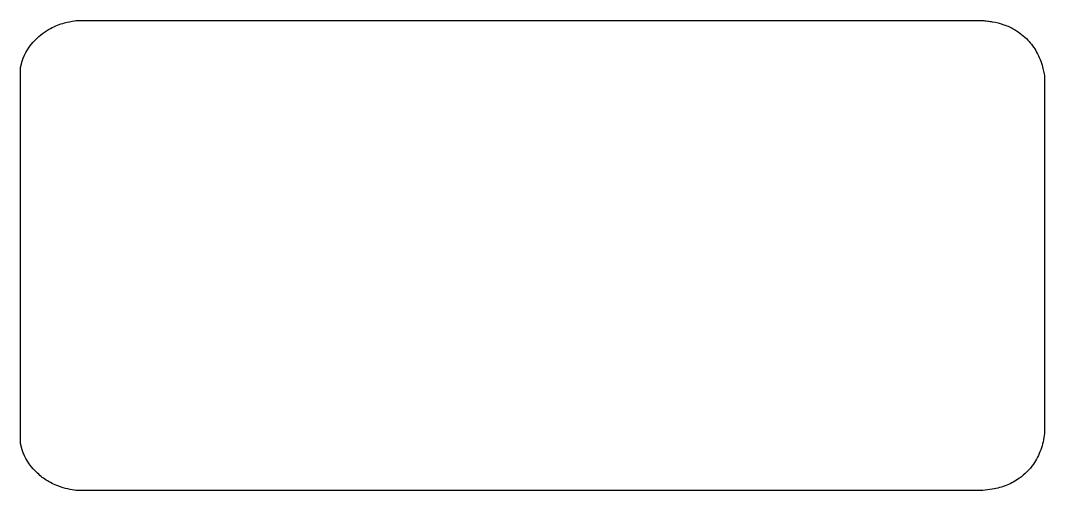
# Model space of a CAD drawing. Header units: millimetres. Extents: x 3642.1 to 3733.5, y 1516.5 to 1558.5.
import ezdxf

# ---------------------------------------------------------------- set-up
doc = ezdxf.new("R2010")
doc.units = ezdxf.units.MM
doc.layers.add('D202', color=5, linetype='Continuous', lineweight=25)
doc.layers.add('D203', color=3, linetype='Continuous', lineweight=25)

msp = doc.modelspace()

# ---------------------------------------------------------------- linework, layer by layer
at = {"layer": 'D202', "color": 3, "linetype": 'Continuous'}
msp.add_lwpolyline([(3724.348, 1516.512), (3647.364, 1516.512, -0.037548), (3646.942, 1516.543, -0.05737), (3645.347, 1516.963, -0.055097), (3644.281, 1517.527, -0.057105), (3643.438, 1518.255, -0.132634), (3642.273, 1520.146), (3642.109, 1520.7), (3642.109, 1554.322), (3642.273, 1554.876, -0.132619), (3643.438, 1556.767, -0.086301), (3644.794, 1557.805, -0.054957), (3646.048, 1558.292, -0.028563), (3646.942, 1558.479, -0.037544), (3647.364, 1558.51), (3727.817, 1558.51, -0.019601), (3728.038, 1558.502, -0.004228), (3728.211, 1558.487, -0.007205), (3728.476, 1558.458, -0.012276), (3728.873, 1558.398, -0.040572), (3729.917, 1558.129, -0.046727), (3730.868, 1557.695, -0.073186), (3732.051, 1556.759, -0.062683), (3732.835, 1555.681, -0.059546), (3733.369, 1554.357, -0.017794), (3733.487, 1553.86, -0.049115), (3733.541, 1553.309), (3733.541, 1521.713), (3733.541, 1521.615)], format="xyb", dxfattribs=at)
at = {"layer": 'D203', "color": 3, "linetype": 'Continuous'}
msp.add_lwpolyline([(3733.541, 1521.615, -0.066545), (3733.199, 1520.136, -0.062725), (3732.545, 1518.874, -0.086462), (3731.296, 1517.604, -0.059371), (3730.174, 1516.99, -0.052495), (3728.873, 1516.624, -0.024171), (3728.038, 1516.52, -0.019604), (3727.817, 1516.512), (3725.859, 1516.512), (3724.348, 1516.512)], format="xyb", dxfattribs=at)

doc.saveas('drawing.dxf')
